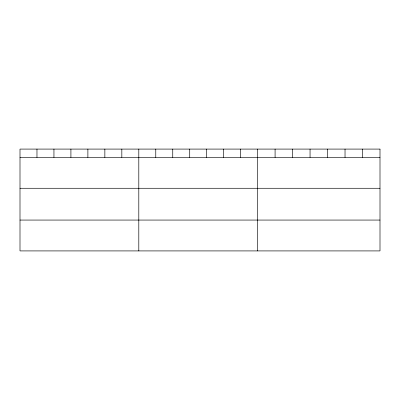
<?xml version="1.0" encoding="UTF-8"?>
<svg xmlns="http://www.w3.org/2000/svg" width="400" height="400" viewBox="0 0 400 400"><rect width="100%" height="100%" fill="white"/><g stroke="black" fill="none" stroke-linecap="round" stroke-linejoin="round"><path stroke-width="0.6" d="M20 157.42L380 157.42M20 188.275L380 188.275M20 220.065L380 220.065M362.515 149.085L362.515 157.42M345.03 149.085L345.03 157.42M327.545 149.085L327.545 157.42M310.055 149.085L310.055 157.42M292.57 149.085L292.57 157.42M275.085 149.085L275.085 157.42M257.6 149.085L257.6 250.915M240.63 149.085L240.63 157.42M223.655 149.085L223.655 157.42M206.685 149.085L206.685 157.42M189.715 149.085L189.715 157.42M172.745 149.085L172.745 157.42M155.77 149.085L155.77 157.42M138.8 149.085L138.8 250.915M121.83 149.085L121.83 157.42M104.855 149.085L104.855 157.42M87.885 149.085L87.885 157.42M70.915 149.085L70.915 157.42M53.945 149.085L53.945 157.42M36.97 149.085L36.97 157.42M380 149.085L20 149.085L20 250.915L380 250.915L380 149.085"/></g></svg>
